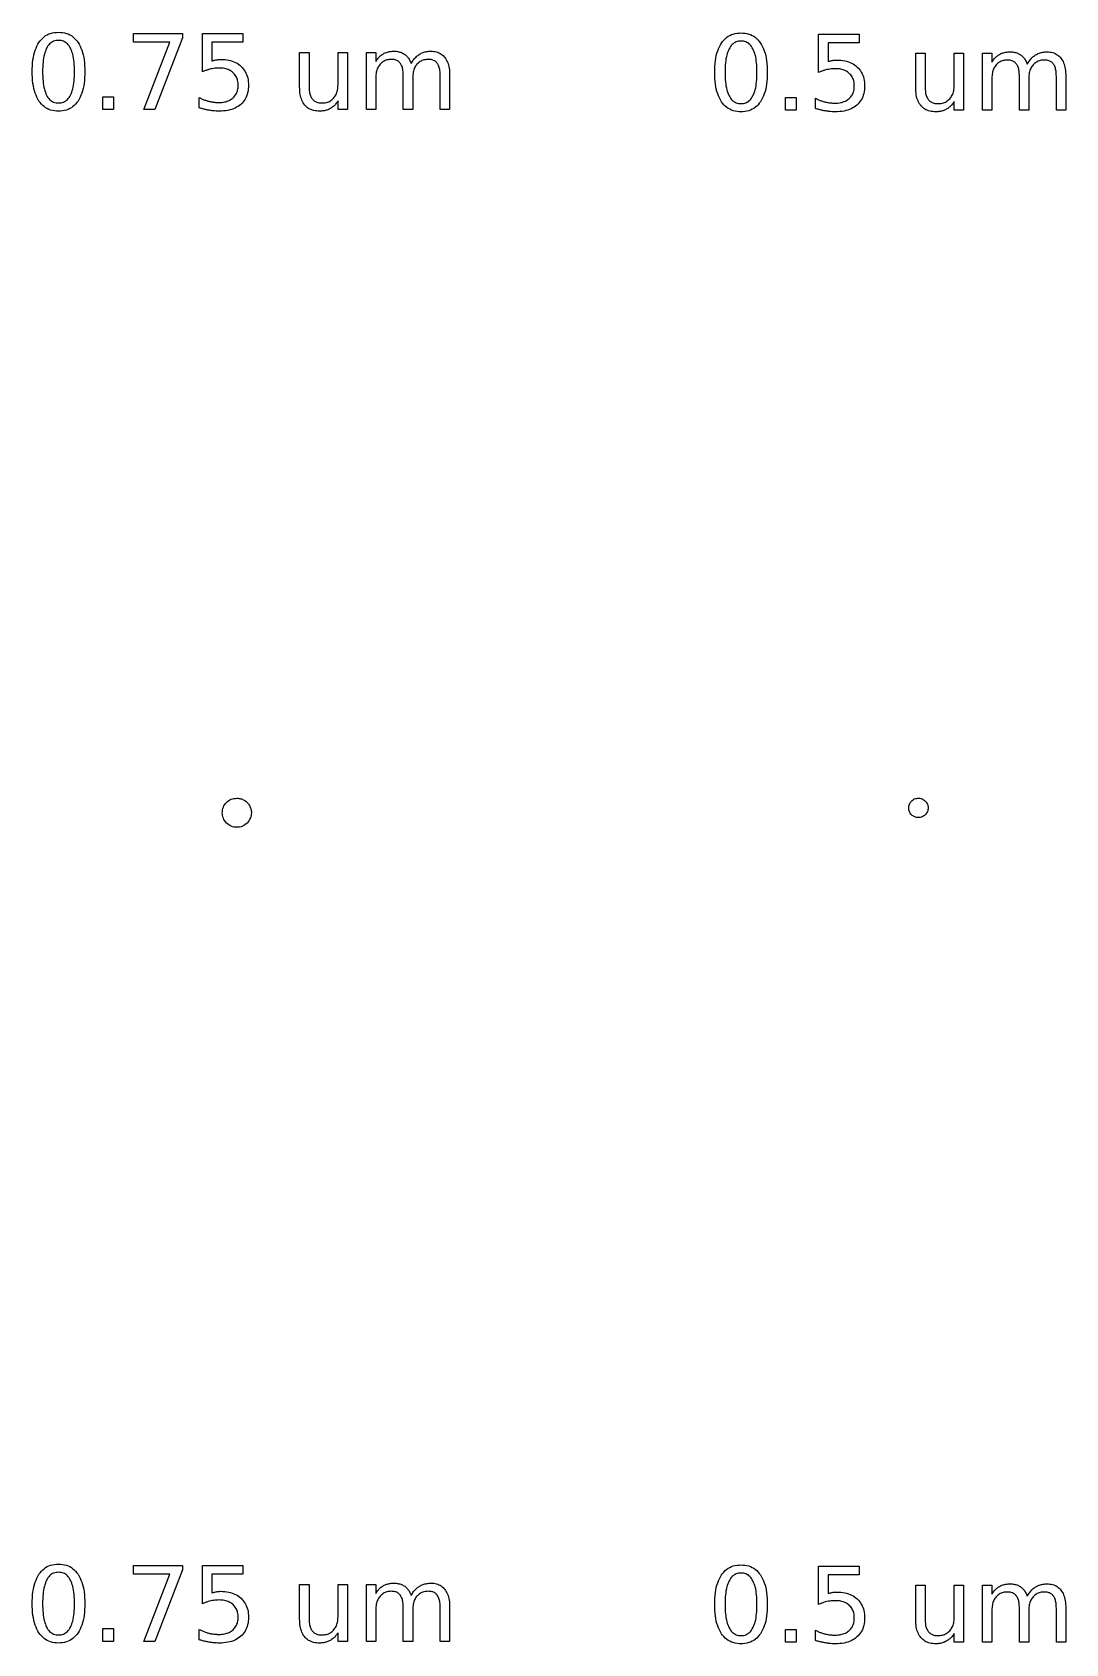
# Model space of a CAD drawing. Extents: x 1 to 50643, y 2 to 54380.
# Drawn here: x 49888 to 50643, y 25799 to 26976 of the extents above; entities that cross this region are included whole.
import ezdxf

# ---------------------------------------------------------------- set-up
doc = ezdxf.new("R2010")
doc.units = 0
doc.layers.add('Layer_1', color=7, linetype='CONTINUOUS')

msp = doc.modelspace()

# ---------------------------------------------------------------- linework, layer by layer
at = {"layer": 'Layer_1', "color": 7}
for points in [[(49907.695641, 26976.478723)], [(49907.695641, 26970.526343)], [(49962.421817, 26975.474421), (49998.13704, 26975.474421), (49998.13704, 26972.274693), (49977.972814, 26919.929766), (49970.122897, 26919.929766), (49989.09662, 26969.149748), (49962.421817, 26969.149748)], [(50406.16816, 26975.996833)], [(50406.16816, 26970.044454)], [(49940.099772, 26929.379385), (49947.949689, 26929.379385), (49947.949689, 26919.929766), (49940.099772, 26919.929766)], [(50438.572291, 26928.897495), (50446.422208, 26928.897495), (50446.422208, 26919.447876), (50438.572291, 26919.447876)], [(50037.931163, 26417.027639)], [(50535.739525, 26417.02761)], [(49907.695641, 25857.558863)], [(49907.695641, 25851.606483)], [(49962.421817, 25856.554561), (49998.13704, 25856.554561), (49998.13704, 25853.354833), (49977.972814, 25801.009906), (49970.122897, 25801.009906), (49989.09662, 25850.229888), (49962.421817, 25850.229888)], [(50406.16816, 25857.048627)], [(50406.16816, 25851.096247)], [(49940.099772, 25810.459525), (49947.949689, 25810.459525), (49947.949689, 25801.009906), (49940.099772, 25801.009906)], [(50438.572291, 25809.949289), (50446.422208, 25809.949289), (50446.422208, 25800.49967), (50438.572291, 25800.49967)]]:
    msp.add_lwpolyline(points, close=True, dxfattribs=at)
for points in [[(50012.869585, 26975.474421), (50042.371849, 26975.474421), (50042.371849, 26969.149748), (50019.752213, 26969.149748), (50019.752213, 26955.533355)], [(50012.869585, 26947.569131), (50012.869585, 26975.474421)], [(50462.866115, 26974.992531), (50492.36838, 26974.992531), (50492.36838, 26968.667858), (50469.748743, 26968.667858), (50469.748743, 26955.051465)], [(50462.866115, 26947.087242), (50462.866115, 26974.992531)], [(50083.816427, 26936.373593), (50083.816427, 26961.597504), (50090.661853, 26961.597504), (50090.661853, 26936.633848)], [(50111.867826, 26937.973187), (50111.867826, 26961.597504), (50118.713252, 26961.597504), (50118.713252, 26919.929766), (50111.867826, 26919.929766), (50111.867826, 26926.328682)], [(50139.435352, 26943.4793), (50139.435352, 26919.929766), (50132.552724, 26919.929766), (50132.552724, 26961.597504), (50139.435352, 26961.597504), (50139.435352, 26955.124075)], [(50533.812958, 26935.891703), (50533.812958, 26961.115614), (50540.658356, 26961.115614), (50540.658356, 26936.151958)], [(50561.86433, 26937.491297), (50561.86433, 26961.115614), (50568.709729, 26961.115614), (50568.709729, 26919.447876), (50561.86433, 26919.447876), (50561.86433, 26925.846792)], [(50589.431882, 26942.99741), (50589.431882, 26919.447876), (50582.549254, 26919.447876), (50582.549254, 26961.115614), (50589.431882, 26961.115614), (50589.431882, 26954.642185)], [(50166.407855, 26943.4793), (50166.407855, 26919.929766), (50159.525227, 26919.929766), (50159.525227, 26944.855896)], [(50165.2545, 26953.598994), (50165.254608, 26953.598724)], [(50193.380358, 26945.079164), (50193.380358, 26919.929766), (50186.49773, 26919.929766), (50186.49773, 26944.855896)], [(50616.404386, 26942.99741), (50616.404386, 26919.447876), (50609.521758, 26919.447876), (50609.521758, 26944.374006)], [(50615.251031, 26953.117104), (50615.251139, 26953.116834)], [(50643.376889, 26944.597274), (50643.376889, 26919.447876), (50636.494261, 26919.447876), (50636.494261, 26944.374006)], [(50083.816481, 26936.374403), (50083.816427, 26936.373593)], [(50533.812985, 26935.892513), (50533.812958, 26935.891703)], [(50010.525781, 26921.230769), (50010.525781, 26928.783013)], [(50460.522285, 26920.748879), (50460.522285, 26928.301123)], [(50012.869585, 25856.554561), (50042.371849, 25856.554561), (50042.371849, 25850.229888), (50019.752213, 25850.229888), (50019.752213, 25836.613495)], [(50012.869585, 25828.649271), (50012.869585, 25856.554561)], [(50462.866115, 25856.044325), (50492.36838, 25856.044325), (50492.36838, 25849.719651), (50469.748743, 25849.719651), (50469.748743, 25836.103259)], [(50462.866115, 25828.139035), (50462.866115, 25856.044325)], [(50083.816427, 25817.453733), (50083.816427, 25842.677644), (50090.661853, 25842.677644), (50090.661853, 25817.713988)], [(50111.867826, 25819.053327), (50111.867826, 25842.677644), (50118.713252, 25842.677644), (50118.713252, 25801.009906), (50111.867826, 25801.009906), (50111.867826, 25807.408822)], [(50139.435352, 25824.55944), (50139.435352, 25801.009906), (50132.552724, 25801.009906), (50132.552724, 25842.677644), (50139.435352, 25842.677644), (50139.435352, 25836.204215)], [(50533.812958, 25816.943497), (50533.812958, 25842.167408), (50540.658356, 25842.167408), (50540.658356, 25817.203751)], [(50561.86433, 25818.543091), (50561.86433, 25842.167408), (50568.709729, 25842.167408), (50568.709729, 25800.49967), (50561.86433, 25800.49967), (50561.86433, 25806.898586)], [(50589.431882, 25824.049204), (50589.431882, 25800.49967), (50582.549254, 25800.49967), (50582.549254, 25842.167408), (50589.431882, 25842.167408), (50589.431882, 25835.693979)], [(50166.407855, 25824.55944), (50166.407855, 25801.009906), (50159.525227, 25801.009906), (50159.525227, 25825.936036)], [(50165.2545, 25834.679134), (50165.254608, 25834.678864)], [(50193.380358, 25826.159304), (50193.380358, 25801.009906), (50186.49773, 25801.009906), (50186.49773, 25825.936036)], [(50616.404386, 25824.049204), (50616.404386, 25800.49967), (50609.521758, 25800.49967), (50609.521758, 25825.4258)], [(50615.251031, 25834.168897), (50615.251139, 25834.168627)], [(50643.376889, 25825.649068), (50643.376889, 25800.49967), (50636.494261, 25800.49967), (50636.494261, 25825.4258)], [(50083.816481, 25817.454543), (50083.816427, 25817.453733)], [(50533.812985, 25816.944307), (50533.812958, 25816.943497)], [(50010.525781, 25802.310909), (50010.525781, 25809.863153)], [(50460.522285, 25801.800673), (50460.522285, 25809.352917)]]:
    msp.add_lwpolyline(points, dxfattribs=at)
for points, knots in [([(49893.409552, 26926.216913), (49892.40829, 26928.072154), (49890.241157, 26932.087641), (49888.809488, 26939.456887), (49888.330613, 26947.651663), (49888.809232, 26955.845948), (49890.237743, 26963.217271), (49892.408087, 26967.225645), (49893.409552, 26969.075235)], [0, 0, 0, 0, 6.29355, 13.62177, 22.253684, 30.902123, 38.230343, 44.508976, 44.508976, 44.508976, 44.508976]), ([(49893.409552, 26969.075235), (49894.577708, 26970.546865), (49896.86657, 26973.43035), (49902.02214, 26976.067601), (49905.756207, 26976.338185), (49907.695641, 26976.478723)], [0, 0, 0, 0, 5.59058, 10.954077, 16.75033, 16.75033, 16.75033, 16.75033]), ([(49907.695641, 26970.526343), (49906.48346, 26970.414524), (49904.100492, 26970.194702), (49900.91623, 26968.047494), (49899.632163, 26965.921629), (49898.95284, 26964.796962)], [0, 0, 0, 0, 3.607472, 7.09176, 11.005739, 11.005739, 11.005739, 11.005739]), ([(49907.695641, 26976.478723), (49909.633744, 26976.338499), (49913.362833, 26976.068694), (49918.508751, 26973.431281), (49920.783719, 26970.546966), (49921.944528, 26969.075235)], [0, 0, 0, 0, 5.792161, 11.144651, 16.721253, 16.721253, 16.721253, 16.721253]), ([(49916.438442, 26964.796962), (49915.765379, 26965.922131), (49914.491671, 26968.051406), (49911.301841, 26970.197403), (49908.913328, 26970.415272), (49907.695641, 26970.526343)], [0, 0, 0, 0, 3.90438, 7.388668, 11.012416, 11.012416, 11.012416, 11.012416]), ([(49921.944528, 26969.075235), (49922.953489, 26967.226149), (49925.138837, 26963.221143), (49926.579858, 26955.847039), (49927.061829, 26947.651663), (49926.579596, 26939.455794), (49925.135409, 26932.08379), (49922.953285, 26928.071652), (49921.944528, 26926.216913)], [0, 0, 0, 0, 6.287641, 13.618641, 22.267342, 30.899518, 38.230518, 44.533055, 44.533055, 44.533055, 44.533055]), ([(50391.882071, 26925.735023), (50390.880809, 26927.590264), (50388.713675, 26931.605751), (50387.282007, 26938.974998), (50386.803132, 26947.169773), (50387.281751, 26955.364058), (50388.710262, 26962.735381), (50390.880606, 26966.743755), (50391.882071, 26968.593345)], [0, 0, 0, 0, 6.29355, 13.62177, 22.253684, 30.902123, 38.230343, 44.508976, 44.508976, 44.508976, 44.508976]), ([(50391.882071, 26968.593345), (50393.050227, 26970.064975), (50395.339089, 26972.94846), (50400.494659, 26975.585711), (50404.228726, 26975.856295), (50406.16816, 26975.996833)], [0, 0, 0, 0, 5.59058, 10.954077, 16.75033, 16.75033, 16.75033, 16.75033]), ([(50406.16816, 26970.044454), (50404.955979, 26969.932634), (50402.57301, 26969.712813), (50399.388749, 26967.565604), (50398.104682, 26965.439739), (50397.425359, 26964.315072)], [0, 0, 0, 0, 3.607472, 7.09176, 11.005739, 11.005739, 11.005739, 11.005739]), ([(50406.16816, 26975.996833), (50408.106263, 26975.856609), (50411.835352, 26975.586804), (50416.981269, 26972.949392), (50419.256238, 26970.065076), (50420.417047, 26968.593345)], [0, 0, 0, 0, 5.792161, 11.144651, 16.721253, 16.721253, 16.721253, 16.721253]), ([(50414.910961, 26964.315072), (50414.237898, 26965.440241), (50412.96419, 26967.569516), (50409.774359, 26969.715514), (50407.385847, 26969.933382), (50406.16816, 26970.044454)], [0, 0, 0, 0, 3.90438, 7.388668, 11.012416, 11.012416, 11.012416, 11.012416]), ([(50420.417047, 26968.593345), (50421.426008, 26966.744259), (50423.611356, 26962.739253), (50425.052377, 26955.365149), (50425.534348, 26947.169774), (50425.052115, 26938.973904), (50423.607928, 26931.6019), (50421.425803, 26927.589762), (50420.417047, 26925.735023)], [0, 0, 0, 0, 6.287641, 13.618641, 22.267342, 30.899518, 38.230518, 44.533055, 44.533055, 44.533055, 44.533055]), ([(49898.95284, 26964.796962), (49898.358721, 26963.334732), (49897.034667, 26960.076012), (49896.237147, 26954.242829), (49895.949156, 26947.651697), (49896.237171, 26941.060228), (49897.037528, 26935.228486), (49898.358861, 26931.963269), (49898.95284, 26930.495456)], [0, 0, 0, 0, 4.719382, 10.517598, 17.52346, 24.51263, 30.310758, 35.045678, 35.045678, 35.045678, 35.045678]), ([(49916.438442, 26930.495456), (49917.039986, 26931.962865), (49918.377313, 26935.225148), (49919.189077, 26941.059502), (49919.480534, 26947.651698), (49919.189106, 26954.243549), (49918.380201, 26960.079375), (49917.040129, 26963.335137), (49916.438442, 26964.796962)], [0, 0, 0, 0, 4.741997, 10.542206, 17.531568, 24.537621, 30.337919, 35.064401, 35.064401, 35.064401, 35.064401]), ([(50019.752213, 26955.533355), (50020.114723, 26955.650556), (50020.834056, 26955.883119), (50021.927542, 26956.157225), (50022.661472, 26956.286934), (50023.026102, 26956.351375)], [0, 0, 0, 0, 1.142777, 2.267623, 3.378248, 3.378248, 3.378248, 3.378248]), ([(50023.026102, 26956.351375), (50023.389234, 26956.410862), (50024.112904, 26956.52941), (50025.206873, 26956.626723), (50027.86815, 26956.69567), (50031.914494, 26956.33268), (50037.013564, 26954.641931), (50041.172038, 26951.746308), (50044.287072, 26947.852238), (50046.128794, 26943.041112), (50046.644664, 26937.700433), (50046.112326, 26932.362151), (50044.283588, 26927.414896), (50042.00697, 26924.992732), (50040.883727, 26923.797679)], [0, 0, 0, 0, 1.103656, 2.199433, 3.29127, 9.089658, 14.286084, 19.22862, 24.080149, 29.024392, 34.460739, 40.030452, 45.039162, 49.917021, 49.917021, 49.917021, 49.917021]), ([(50139.435352, 26955.124075), (50139.964907, 26955.921223), (50140.985491, 26957.457522), (50142.891677, 26959.372231), (50145.011575, 26960.85378), (50147.389854, 26961.88147), (50150.023015, 26962.480127), (50152.833467, 26962.672705), (50155.645601, 26962.446762), (50158.299315, 26961.703031), (50159.793848, 26960.759988), (50160.529664, 26960.295691)], [0, 0, 0, 0, 2.865467, 5.522456, 8.050769, 10.581136, 13.243204, 16.115017, 18.999335, 21.678935, 24.27766, 24.27766, 24.27766, 24.27766]), ([(50157.404584, 26953.747479), (50156.88367, 26954.331477), (50155.827009, 26955.516101), (50153.465209, 26956.47678), (50150.668017, 26956.755277), (50147.655817, 26956.416308), (50144.701236, 26955.223378), (50143.250358, 26953.794198), (50142.523229, 26953.077944)], [0, 0, 0, 0, 2.321249, 4.708593, 7.42296, 10.704416, 13.726629, 16.762952, 16.762952, 16.762952, 16.762952]), ([(50160.529664, 26960.295691), (50161.206849, 26959.73395), (50162.587336, 26958.588804), (50164.182846, 26956.274896), (50164.888182, 26954.513684), (50165.2545, 26953.598994)], [0, 0, 0, 0, 2.630463, 5.362369, 8.314268, 8.314268, 8.314268, 8.314268]), ([(50165.254608, 26953.598724), (50165.832008, 26954.555641), (50166.936563, 26956.386207), (50169.014221, 26958.694738), (50171.32509, 26960.481726), (50173.913032, 26961.726569), (50176.768824, 26962.454891), (50180.117233, 26962.70836), (50183.730715, 26962.315601), (50187.325269, 26960.772474), (50189.004308, 26958.943122), (50189.846052, 26958.026022)], [0, 0, 0, 0, 3.346896, 6.402553, 9.257308, 12.058236, 14.954818, 18.048196, 22.089992, 25.769334, 29.468226, 29.468226, 29.468226, 29.468226]), ([(50186.49773, 26944.855896), (50186.461497, 26946.076643), (50186.39508, 26948.314339), (50185.713649, 26951.351107), (50184.541886, 26953.759061), (50182.782994, 26955.490777), (50180.486197, 26956.482671), (50177.686088, 26956.751307), (50174.662432, 26956.427401), (50171.719362, 26955.221416), (50169.353617, 26953.181947), (50167.617585, 26950.467994), (50166.570339, 26947.143804), (50166.464115, 26944.748137), (50166.407855, 26943.4793)], [0, 0, 0, 0, 3.657612, 6.704603, 9.268965, 11.584273, 13.948965, 16.622292, 19.944293, 22.984484, 26.013613, 29.163319, 32.536177, 36.334097, 36.334097, 36.334097, 36.334097]), ([(50189.846052, 26958.026022), (50190.56271, 26956.903223), (50192.08598, 26954.516694), (50193.185088, 26950.026593), (50193.312127, 26946.807888), (50193.380358, 26945.079164)], [0, 0, 0, 0, 3.974643, 8.448175, 13.638508, 13.638508, 13.638508, 13.638508]), ([(50397.425359, 26964.315072), (50396.831239, 26962.852842), (50395.507186, 26959.594122), (50394.709666, 26953.760939), (50394.421675, 26947.169807), (50394.70969, 26940.578338), (50395.510047, 26934.746596), (50396.83138, 26931.481379), (50397.425359, 26930.013566)], [0, 0, 0, 0, 4.719382, 10.517598, 17.52346, 24.51263, 30.310758, 35.045678, 35.045678, 35.045678, 35.045678]), ([(50414.910961, 26930.013566), (50415.512505, 26931.480976), (50416.849832, 26934.743258), (50417.661596, 26940.577612), (50417.953053, 26947.169808), (50417.661625, 26953.761659), (50416.85272, 26959.597485), (50415.512648, 26962.853248), (50414.910961, 26964.315072)], [0, 0, 0, 0, 4.741997, 10.542206, 17.531568, 24.537621, 30.337919, 35.064401, 35.064401, 35.064401, 35.064401]), ([(50469.748743, 26955.051465), (50470.111254, 26955.168666), (50470.830587, 26955.401229), (50471.924073, 26955.675335), (50472.658003, 26955.805044), (50473.022633, 26955.869485)], [0, 0, 0, 0, 1.142777, 2.267623, 3.378248, 3.378248, 3.378248, 3.378248]), ([(50473.022633, 26955.869485), (50473.385765, 26955.928972), (50474.109435, 26956.04752), (50475.203404, 26956.144833), (50477.864677, 26956.21378), (50481.911017, 26955.85079), (50487.010084, 26954.160037), (50491.168568, 26951.264427), (50494.283587, 26947.370344), (50496.1253, 26942.559221), (50496.641167, 26937.218543), (50496.108832, 26931.880263), (50494.280104, 26926.933009), (50492.003496, 26924.510843), (50490.880258, 26923.315789)], [0, 0, 0, 0, 1.103656, 2.199433, 3.29127, 9.089646, 14.286072, 19.228617, 24.080138, 29.024377, 34.460724, 40.030437, 45.039143, 49.916992, 49.916992, 49.916992, 49.916992]), ([(50589.431882, 26954.642185), (50589.961438, 26955.439333), (50590.982022, 26956.975632), (50592.888208, 26958.890341), (50595.008106, 26960.371889), (50597.38638, 26961.399579), (50600.019532, 26961.998237), (50602.82998, 26962.190815), (50605.642118, 26961.964872), (50608.295841, 26961.221142), (50609.790377, 26960.278098), (50610.526195, 26959.813801)], [0, 0, 0, 0, 2.865467, 5.522456, 8.050769, 10.581133, 13.243192, 16.114991, 18.999323, 21.678932, 24.27766, 24.27766, 24.27766, 24.27766]), ([(50607.401115, 26953.265589), (50606.8802, 26953.849587), (50605.823536, 26955.034214), (50603.461725, 26955.994891), (50600.664531, 26956.273387), (50597.652333, 26955.934418), (50594.697763, 26954.741486), (50593.246888, 26953.312308), (50592.51976, 26952.596055)], [0, 0, 0, 0, 2.321251, 4.708604, 7.422985, 10.704427, 13.726631, 16.762952, 16.762952, 16.762952, 16.762952]), ([(50610.526195, 26959.813801), (50611.203376, 26959.252059), (50612.583855, 26958.106911), (50614.179364, 26955.793004), (50614.884709, 26954.031793), (50615.251031, 26953.117104)], [0, 0, 0, 0, 2.630454, 5.36236, 8.314264, 8.314264, 8.314264, 8.314264]), ([(50615.251139, 26953.116834), (50615.828494, 26954.073754), (50616.932972, 26955.904341), (50619.010642, 26958.21289), (50621.321605, 26959.999796), (50623.909544, 26961.244687), (50626.765334, 26961.973), (50630.113742, 26962.226471), (50633.727227, 26961.833712), (50637.321784, 26960.290587), (50639.000816, 26958.461232), (50639.842556, 26957.544132)], [0, 0, 0, 0, 3.346831, 6.402488, 9.257338, 12.058253, 14.954825, 18.048201, 22.090009, 25.769351, 29.468234, 29.468234, 29.468234, 29.468234]), ([(50636.494261, 26944.374006), (50636.458028, 26945.594753), (50636.391611, 26947.83245), (50635.710179, 26950.869217), (50634.538417, 26953.277172), (50632.779521, 26955.008889), (50630.482713, 26956.000782), (50627.682602, 26956.269417), (50624.658949, 26955.945511), (50621.715889, 26954.739524), (50619.350147, 26952.700056), (50617.614116, 26949.986104), (50616.56687, 26946.661914), (50616.460646, 26944.266248), (50616.404386, 26942.99741)], [0, 0, 0, 0, 3.657612, 6.704603, 9.268965, 11.584276, 13.948975, 16.622318, 19.944304, 22.984487, 26.013613, 29.163318, 32.536177, 36.334097, 36.334097, 36.334097, 36.334097]), ([(50639.842556, 26957.544132), (50640.559219, 26956.421334), (50642.0825, 26954.034807), (50643.181617, 26949.544704), (50643.308658, 26946.325998), (50643.376889, 26944.597274)], [0, 0, 0, 0, 3.97465, 8.448185, 13.638518, 13.638518, 13.638518, 13.638518]), ([(50010.525781, 26928.783013), (50011.271872, 26928.398984), (50012.752779, 26927.636729), (50015.072605, 26926.73681), (50017.442761, 26926.03015), (50019.885724, 26925.532298), (50022.412297, 26925.238781), (50025.463295, 26925.114003), (50028.875457, 26925.375236), (50032.396619, 26926.501494), (50035.273809, 26928.416001), (50037.435488, 26931.003924), (50038.71627, 26934.215144), (50039.070886, 26937.748252), (50038.716268, 26941.281314), (50037.435467, 26944.492491), (50035.273809, 26947.080172), (50032.396583, 26948.995456), (50028.875614, 26950.118492), (50025.663425, 26950.375607), (50022.983996, 26950.270941), (50020.967673, 26950.054843), (50019.638889, 26949.787644), (50018.970936, 26949.653328)], [0, 0, 0, 0, 2.515932, 4.993842, 7.451539, 9.928283, 12.463268, 15.073526, 19.084373, 22.664773, 26.040019, 29.316739, 32.626046, 36.25072, 39.875245, 43.184468, 46.461165, 49.836412, 53.416811, 57.427659, 59.438018, 61.459358, 63.502485, 63.502485, 63.502485, 63.502485]), ([(50018.970936, 26949.653328), (50018.301361, 26949.486442), (50016.936439, 26949.146245), (50014.898118, 26948.444305), (50013.554903, 26947.8648), (50012.869585, 26947.569131)], [0, 0, 0, 0, 2.069507, 4.218676, 6.457431, 6.457431, 6.457431, 6.457431]), ([(50142.523229, 26953.077944), (50141.900571, 26952.226707), (50140.612744, 26950.466116), (50139.608316, 26947.117728), (50139.495205, 26944.73836), (50139.435352, 26943.4793)], [0, 0, 0, 0, 3.146235, 6.507269, 10.284576, 10.284576, 10.284576, 10.284576]), ([(50159.525227, 26944.855896), (50159.484227, 26946.078746), (50159.409225, 26948.315715), (50158.785908, 26951.392155), (50157.836916, 26953.010301), (50157.404584, 26953.747479)], [0, 0, 0, 0, 3.674136, 6.721127, 9.270793, 9.270793, 9.270793, 9.270793]), ([(50460.522285, 26928.301123), (50461.26838, 26927.917094), (50462.749292, 26927.154842), (50465.069117, 26926.254922), (50467.439273, 26925.548256), (50469.882242, 26925.05041), (50472.408823, 26924.756891), (50475.459821, 26924.632113), (50478.87198, 26924.893346), (50482.39314, 26926.019608), (50485.270339, 26927.934106), (50487.432018, 26930.522035), (50488.712801, 26933.733254), (50489.067417, 26937.266362), (50488.712799, 26940.799424), (50487.431998, 26944.010601), (50485.270339, 26946.598286), (50482.393103, 26948.513563), (50478.872137, 26949.636602), (50475.659952, 26949.893717), (50472.980527, 26949.789051), (50470.964204, 26949.572953), (50469.63542, 26949.305754), (50468.967467, 26949.171438)], [0, 0, 0, 0, 2.515942, 4.993853, 7.451538, 9.928297, 12.463291, 15.073552, 19.084387, 22.664786, 26.040043, 29.316763, 32.62607, 36.250744, 39.875269, 43.184492, 46.461189, 49.836446, 53.416845, 57.42768, 59.43804, 61.45938, 63.502507, 63.502507, 63.502507, 63.502507]), ([(50468.967467, 26949.171438), (50468.297892, 26949.004552), (50466.932969, 26948.664355), (50464.894649, 26947.962415), (50463.551434, 26947.38291), (50462.866115, 26947.087242)], [0, 0, 0, 0, 2.069507, 4.218676, 6.457431, 6.457431, 6.457431, 6.457431]), ([(50592.51976, 26952.596055), (50591.897102, 26951.744817), (50590.609275, 26949.984226), (50589.604847, 26946.635838), (50589.491736, 26944.256471), (50589.431882, 26942.99741)], [0, 0, 0, 0, 3.146235, 6.507269, 10.284576, 10.284576, 10.284576, 10.284576]), ([(50609.521758, 26944.374006), (50609.480758, 26945.596856), (50609.405755, 26947.833825), (50608.782439, 26950.910265), (50607.833447, 26952.528411), (50607.401115, 26953.265589)], [0, 0, 0, 0, 3.674136, 6.721127, 9.270793, 9.270793, 9.270793, 9.270793]), ([(50106.064094, 26920.673814), (50105.307869, 26920.306422), (50103.765783, 26919.55724), (50101.168098, 26918.976952), (50097.893242, 26918.755246), (50094.15733, 26919.11673), (50090.326947, 26920.619827), (50087.320761, 26923.238007), (50085.230008, 26926.840814), (50084.002673, 26931.332404), (50083.881672, 26934.609065), (50083.816481, 26936.374403)], [0, 0, 0, 0, 2.515219, 5.129008, 7.918347, 12.348616, 16.275096, 20.064312, 24.07324, 28.599235, 33.885937, 33.885937, 33.885937, 33.885937]), ([(50090.661853, 26936.633848), (50090.706211, 26935.426657), (50090.788027, 26933.200046), (50091.486991, 26930.115904), (50092.499495, 26928.493702), (50092.968508, 26927.742264)], [0, 0, 0, 0, 3.625967, 6.687936, 9.3303, 9.3303, 9.3303, 9.3303]), ([(50108.631139, 26928.337556), (50109.283238, 26929.187765), (50110.626778, 26930.939475), (50111.686963, 26934.310506), (50111.805283, 26936.706615), (50111.867826, 26937.973187)], [0, 0, 0, 0, 3.19546, 6.5837, 10.383001, 10.383001, 10.383001, 10.383001]), ([(50556.060598, 26920.191924), (50555.304372, 26919.824532), (50553.762282, 26919.075349), (50551.164588, 26918.495062), (50547.889728, 26918.273357), (50544.153814, 26918.634841), (50540.323436, 26920.137941), (50537.317236, 26922.756108), (50535.226502, 26926.358929), (50533.999175, 26930.850515), (50533.878175, 26934.127175), (50533.812985, 26935.892513)], [0, 0, 0, 0, 2.515222, 5.12902, 7.918373, 12.348631, 16.27511, 20.064335, 24.073256, 28.599248, 33.88595, 33.88595, 33.88595, 33.88595]), ([(50540.658356, 26936.151958), (50540.702714, 26934.944767), (50540.784531, 26932.718156), (50541.483495, 26929.634014), (50542.495999, 26928.011812), (50542.965011, 26927.260375)], [0, 0, 0, 0, 3.625967, 6.687936, 9.3303, 9.3303, 9.3303, 9.3303]), ([(50558.627616, 26927.855667), (50559.27972, 26928.705875), (50560.62327, 26930.457582), (50561.683466, 26933.828615), (50561.801786, 26936.224725), (50561.86433, 26937.491297)], [0, 0, 0, 0, 3.195469, 6.583711, 10.383012, 10.383012, 10.383012, 10.383012]), ([(49921.944528, 26926.216913), (49920.78304, 26924.747165), (49918.504878, 26921.864376), (49913.360094, 26919.317431), (49907.69424, 26918.607738), (49902.024886, 26919.318691), (49896.870433, 26921.865261), (49894.578383, 26924.747245), (49893.409552, 26926.216913)], [0, 0, 0, 0, 5.561354, 10.90813, 16.699704, 22.49537, 27.853165, 33.428535, 33.428535, 33.428535, 33.428535]), ([(49898.95284, 26930.495456), (49899.632771, 26929.37289), (49900.919415, 26927.248643), (49904.103742, 26925.180737), (49907.701081, 26924.6116), (49911.298594, 26925.178257), (49914.488459, 26927.244732), (49915.764763, 26929.372397), (49916.438442, 26930.495456)], [0, 0, 0, 0, 3.897165, 7.374661, 10.981405, 14.604429, 18.081925, 21.96945, 21.96945, 21.96945, 21.96945]), ([(50018.003647, 26919.446243), (50017.190538, 26919.592695), (50015.536635, 26919.890586), (50013.041478, 26920.489794), (50011.373896, 26920.980965), (50010.525781, 26921.230769)], [0, 0, 0, 0, 2.478238, 5.040855, 7.69306, 7.69306, 7.69306, 7.69306]), ([(50040.883727, 26923.797679), (50039.519405, 26922.795015), (50036.66765, 26920.69921), (50031.168074, 26919.160452), (50026.459601, 26918.787591), (50022.784218, 26918.896369), (50020.398792, 26919.089935), (50018.807243, 26919.326698), (50018.003647, 26919.446243)], [0, 0, 0, 0, 5.043738, 10.542604, 16.829258, 19.178134, 21.56744, 24.00418, 24.00418, 24.00418, 24.00418]), ([(50092.968508, 26927.742264), (50093.531894, 26927.150516), (50094.677302, 26925.947448), (50097.158362, 26924.980049), (50100.094828, 26924.696775), (50103.245301, 26925.032032), (50106.338898, 26926.194752), (50107.870958, 26927.626933), (50108.631139, 26928.337556)], [0, 0, 0, 0, 2.42579, 4.931814, 7.769833, 11.227324, 14.3707, 17.46644, 17.46644, 17.46644, 17.46644]), ([(50111.867826, 26926.328682), (50111.306291, 26925.539493), (50110.222384, 26924.016158), (50108.271736, 26922.081035), (50106.787517, 26921.134946), (50106.064094, 26920.673814)], [0, 0, 0, 0, 2.903556, 5.604602, 8.172962, 8.172962, 8.172962, 8.172962]), ([(50420.417047, 26925.735023), (50419.255559, 26924.265275), (50416.977397, 26921.382486), (50411.832613, 26918.835541), (50406.166759, 26918.125849), (50400.497405, 26918.836801), (50395.342952, 26921.383372), (50393.050902, 26924.265355), (50391.882071, 26925.735023)], [0, 0, 0, 0, 5.561354, 10.90813, 16.699704, 22.49537, 27.853165, 33.428535, 33.428535, 33.428535, 33.428535]), ([(50397.425359, 26930.013566), (50398.10529, 26928.891001), (50399.391934, 26926.766753), (50402.576261, 26924.698847), (50406.1736, 26924.129711), (50409.771112, 26924.696367), (50412.960978, 26926.762842), (50414.237281, 26928.890507), (50414.910961, 26930.013566)], [0, 0, 0, 0, 3.897165, 7.374661, 10.981405, 14.604429, 18.081925, 21.96945, 21.96945, 21.96945, 21.96945]), ([(50468.000178, 26918.964353), (50467.187064, 26919.110805), (50465.533152, 26919.408696), (50463.037987, 26920.007904), (50461.370401, 26920.499075), (50460.522285, 26920.748879)], [0, 0, 0, 0, 2.478253, 5.040878, 7.693087, 7.693087, 7.693087, 7.693087]), ([(50490.880258, 26923.315789), (50489.515936, 26922.313125), (50486.664181, 26920.21732), (50481.164605, 26918.678563), (50476.456132, 26918.305701), (50472.780749, 26918.414479), (50470.395323, 26918.608045), (50468.803774, 26918.844808), (50468.000178, 26918.964353)], [0, 0, 0, 0, 5.043738, 10.542604, 16.829258, 19.178134, 21.56744, 24.00418, 24.00418, 24.00418, 24.00418]), ([(50542.965011, 26927.260375), (50543.528398, 26926.668627), (50544.673806, 26925.465558), (50547.154866, 26924.498159), (50550.091327, 26924.214886), (50553.241792, 26924.550143), (50556.335379, 26925.712864), (50557.867435, 26927.145044), (50558.627616, 26927.855667)], [0, 0, 0, 0, 2.42579, 4.931814, 7.769833, 11.227309, 14.370677, 17.466415, 17.466415, 17.466415, 17.466415]), ([(50561.86433, 26925.846792), (50561.302794, 26925.057603), (50560.218888, 26923.534268), (50558.26824, 26921.599145), (50556.784021, 26920.653056), (50556.060598, 26920.191924)], [0, 0, 0, 0, 2.903556, 5.604602, 8.172962, 8.172962, 8.172962, 8.172962]), ([(50037.931163, 26417.027639), (50036.531374, 26416.866118), (50033.756724, 26416.545951), (50030.220844, 26414.089907), (50027.851618, 26410.578249), (50027.025858, 26406.395131), (50027.855495, 26402.226102), (50030.216616, 26398.68321), (50033.759054, 26396.322236), (50037.929895, 26395.492608), (50042.106274, 26396.318242), (50045.643151, 26398.687902), (50048.006288, 26402.222049), (50048.746514, 26405.935949), (50048.31621, 26409.180258), (50047.242598, 26411.773017), (50045.534466, 26414.003388), (50043.306881, 26415.700318), (50040.714082, 26416.81564), (50038.861369, 26416.956777), (50037.931163, 26417.027639)], [0, 0, 0, 0, 4.172428, 8.270547, 12.442953, 16.61535, 20.713447, 24.885853, 29.058272, 33.1564, 37.328828, 41.501247, 45.599354, 49.77175, 52.554374, 55.313974, 58.096606, 60.879244, 63.63886, 66.421506, 66.421506, 66.421506, 66.421506]), ([(50535.739525, 26417.02761), (50534.806331, 26416.919928), (50532.956564, 26416.706483), (50530.59931, 26415.069112), (50529.019828, 26412.727999), (50528.469321, 26409.939245), (50529.022412, 26407.159883), (50530.596492, 26404.797947), (50532.958117, 26403.223957), (50535.738679, 26402.67087), (50538.522933, 26403.221295), (50540.880851, 26404.801075), (50542.456274, 26407.157181), (50542.949758, 26409.633122), (50542.662889, 26411.796003), (50541.947148, 26413.524514), (50540.808393, 26415.011434), (50539.323337, 26416.142725), (50537.594804, 26416.886276), (50536.359662, 26416.980368), (50535.739525, 26417.02761)], [0, 0, 0, 0, 2.781619, 5.513701, 8.295312, 11.07692, 13.808994, 16.590605, 19.372221, 22.104306, 24.885925, 27.667541, 30.399619, 33.181226, 35.036316, 36.876054, 38.731147, 40.586241, 42.425986, 44.281083, 44.281083, 44.281083, 44.281083]), ([(49893.409552, 25807.297053), (49892.40829, 25809.152294), (49890.241157, 25813.167781), (49888.809488, 25820.537027), (49888.330613, 25828.731803), (49888.809232, 25836.926088), (49890.237743, 25844.297411), (49892.408087, 25848.305785), (49893.409552, 25850.155375)], [0, 0, 0, 0, 6.29355, 13.62177, 22.253684, 30.902123, 38.230343, 44.508976, 44.508976, 44.508976, 44.508976]), ([(49893.409552, 25850.155375), (49894.577708, 25851.627005), (49896.86657, 25854.51049), (49902.02214, 25857.147741), (49905.756207, 25857.418325), (49907.695641, 25857.558863)], [0, 0, 0, 0, 5.59058, 10.954077, 16.75033, 16.75033, 16.75033, 16.75033]), ([(49907.695641, 25851.606483), (49906.48346, 25851.494664), (49904.100492, 25851.274842), (49900.91623, 25849.127634), (49899.632163, 25847.001769), (49898.95284, 25845.877102)], [0, 0, 0, 0, 3.607472, 7.09176, 11.005739, 11.005739, 11.005739, 11.005739]), ([(49907.695641, 25857.558863), (49909.633744, 25857.418638), (49913.362833, 25857.148833), (49918.508751, 25854.511421), (49920.783719, 25851.627106), (49921.944528, 25850.155375)], [0, 0, 0, 0, 5.792161, 11.144651, 16.721253, 16.721253, 16.721253, 16.721253]), ([(49916.438442, 25845.877102), (49915.765379, 25847.002271), (49914.491671, 25849.131546), (49911.301841, 25851.277543), (49908.913328, 25851.495412), (49907.695641, 25851.606483)], [0, 0, 0, 0, 3.90438, 7.388668, 11.012416, 11.012416, 11.012416, 11.012416]), ([(49921.944528, 25850.155375), (49922.953489, 25848.306289), (49925.138837, 25844.301283), (49926.579858, 25836.927179), (49927.061829, 25828.731803), (49926.579596, 25820.535934), (49925.135409, 25813.16393), (49922.953285, 25809.151792), (49921.944528, 25807.297053)], [0, 0, 0, 0, 6.287641, 13.618641, 22.267342, 30.899518, 38.230518, 44.533055, 44.533055, 44.533055, 44.533055]), ([(50391.882071, 25806.786817), (50390.880809, 25808.642058), (50388.713675, 25812.657545), (50387.282007, 25820.026791), (50386.803132, 25828.221567), (50387.281751, 25836.415852), (50388.710262, 25843.787175), (50390.880606, 25847.795548), (50391.882071, 25849.645139)], [0, 0, 0, 0, 6.29355, 13.62177, 22.253684, 30.902123, 38.230343, 44.508976, 44.508976, 44.508976, 44.508976]), ([(50391.882071, 25849.645139), (50393.050227, 25851.116769), (50395.339089, 25854.000254), (50400.494659, 25856.637505), (50404.228726, 25856.908088), (50406.16816, 25857.048627)], [0, 0, 0, 0, 5.59058, 10.954077, 16.75033, 16.75033, 16.75033, 16.75033]), ([(50406.16816, 25851.096247), (50404.955979, 25850.984427), (50402.57301, 25850.764606), (50399.388749, 25848.617397), (50398.104682, 25846.491533), (50397.425359, 25845.366866)], [0, 0, 0, 0, 3.607472, 7.09176, 11.005739, 11.005739, 11.005739, 11.005739]), ([(50406.16816, 25857.048627), (50408.106263, 25856.908402), (50411.835352, 25856.638597), (50416.981269, 25854.001185), (50419.256238, 25851.116869), (50420.417047, 25849.645139)], [0, 0, 0, 0, 5.792161, 11.144651, 16.721253, 16.721253, 16.721253, 16.721253]), ([(50414.910961, 25845.366866), (50414.237898, 25846.492034), (50412.96419, 25848.62131), (50409.774359, 25850.767307), (50407.385847, 25850.985176), (50406.16816, 25851.096247)], [0, 0, 0, 0, 3.90438, 7.388668, 11.012416, 11.012416, 11.012416, 11.012416]), ([(50420.417047, 25849.645139), (50421.426008, 25847.796053), (50423.611356, 25843.791047), (50425.052377, 25836.416942), (50425.534348, 25828.221567), (50425.052115, 25820.025698), (50423.607928, 25812.653694), (50421.425803, 25808.641555), (50420.417047, 25806.786817)], [0, 0, 0, 0, 6.287641, 13.618641, 22.267342, 30.899518, 38.230518, 44.533055, 44.533055, 44.533055, 44.533055]), ([(49898.95284, 25845.877102), (49898.358721, 25844.414872), (49897.034667, 25841.156152), (49896.237147, 25835.322969), (49895.949156, 25828.731837), (49896.237171, 25822.140368), (49897.037528, 25816.308626), (49898.358861, 25813.043409), (49898.95284, 25811.575596)], [0, 0, 0, 0, 4.719382, 10.517598, 17.52346, 24.51263, 30.310758, 35.045678, 35.045678, 35.045678, 35.045678]), ([(49916.438442, 25811.575596), (49917.039986, 25813.043005), (49918.377313, 25816.305288), (49919.189077, 25822.139642), (49919.480534, 25828.731838), (49919.189106, 25835.323689), (49918.380201, 25841.159515), (49917.040129, 25844.415277), (49916.438442, 25845.877102)], [0, 0, 0, 0, 4.741997, 10.542206, 17.531568, 24.537621, 30.337919, 35.064401, 35.064401, 35.064401, 35.064401]), ([(50019.752213, 25836.613495), (50020.114723, 25836.730696), (50020.834056, 25836.963259), (50021.927542, 25837.237365), (50022.661472, 25837.367074), (50023.026102, 25837.431515)], [0, 0, 0, 0, 1.142777, 2.267623, 3.378248, 3.378248, 3.378248, 3.378248]), ([(50023.026102, 25837.431515), (50023.389234, 25837.491002), (50024.112904, 25837.60955), (50025.206873, 25837.706863), (50027.86815, 25837.77581), (50031.914494, 25837.41282), (50037.013564, 25835.722071), (50041.172038, 25832.826448), (50044.287072, 25828.932378), (50046.128794, 25824.121252), (50046.644664, 25818.780573), (50046.112326, 25813.442291), (50044.283588, 25808.495036), (50042.00697, 25806.072872), (50040.883727, 25804.877819)], [0, 0, 0, 0, 1.103656, 2.199433, 3.29127, 9.089658, 14.286084, 19.22862, 24.080149, 29.024392, 34.460739, 40.030452, 45.039162, 49.917021, 49.917021, 49.917021, 49.917021]), ([(50139.435352, 25836.204215), (50139.964907, 25837.001363), (50140.985491, 25838.537662), (50142.891677, 25840.452371), (50145.011575, 25841.93392), (50147.389854, 25842.96161), (50150.023015, 25843.560267), (50152.833467, 25843.752845), (50155.645601, 25843.526902), (50158.299315, 25842.783171), (50159.793848, 25841.840128), (50160.529664, 25841.375831)], [0, 0, 0, 0, 2.865467, 5.522456, 8.050769, 10.581136, 13.243204, 16.115017, 18.999335, 21.678935, 24.27766, 24.27766, 24.27766, 24.27766]), ([(50157.404584, 25834.827619), (50156.88367, 25835.411617), (50155.827009, 25836.596241), (50153.465209, 25837.55692), (50150.668017, 25837.835417), (50147.655817, 25837.496448), (50144.701236, 25836.303518), (50143.250358, 25834.874338), (50142.523229, 25834.158084)], [0, 0, 0, 0, 2.321249, 4.708593, 7.42296, 10.704416, 13.726629, 16.762952, 16.762952, 16.762952, 16.762952]), ([(50160.529664, 25841.375831), (50161.206849, 25840.81409), (50162.587336, 25839.668944), (50164.182846, 25837.355036), (50164.888182, 25835.593824), (50165.2545, 25834.679134)], [0, 0, 0, 0, 2.630463, 5.362369, 8.314268, 8.314268, 8.314268, 8.314268]), ([(50165.254608, 25834.678864), (50165.832008, 25835.635781), (50166.936563, 25837.466347), (50169.014221, 25839.774878), (50171.32509, 25841.561866), (50173.913032, 25842.806709), (50176.768824, 25843.535031), (50180.117233, 25843.7885), (50183.730715, 25843.395741), (50187.325269, 25841.852614), (50189.004308, 25840.023262), (50189.846052, 25839.106162)], [0, 0, 0, 0, 3.346896, 6.402553, 9.257308, 12.058236, 14.954818, 18.048196, 22.089992, 25.769334, 29.468226, 29.468226, 29.468226, 29.468226]), ([(50186.49773, 25825.936036), (50186.461497, 25827.156783), (50186.39508, 25829.394479), (50185.713649, 25832.431247), (50184.541886, 25834.839201), (50182.782994, 25836.570917), (50180.486197, 25837.562811), (50177.686088, 25837.831447), (50174.662432, 25837.507541), (50171.719362, 25836.301556), (50169.353617, 25834.262087), (50167.617585, 25831.548134), (50166.570339, 25828.223944), (50166.464115, 25825.828277), (50166.407855, 25824.55944)], [0, 0, 0, 0, 3.657612, 6.704603, 9.268965, 11.584273, 13.948965, 16.622292, 19.944293, 22.984484, 26.013613, 29.163319, 32.536177, 36.334097, 36.334097, 36.334097, 36.334097]), ([(50189.846052, 25839.106162), (50190.56271, 25837.983363), (50192.08598, 25835.596834), (50193.185088, 25831.106733), (50193.312127, 25827.888028), (50193.380358, 25826.159304)], [0, 0, 0, 0, 3.974643, 8.448175, 13.638508, 13.638508, 13.638508, 13.638508]), ([(50397.425359, 25845.366866), (50396.831239, 25843.904636), (50395.507186, 25840.645916), (50394.709666, 25834.812733), (50394.421675, 25828.221601), (50394.70969, 25821.630131), (50395.510047, 25815.79839), (50396.83138, 25812.533173), (50397.425359, 25811.06536)], [0, 0, 0, 0, 4.719382, 10.517598, 17.52346, 24.51263, 30.310758, 35.045678, 35.045678, 35.045678, 35.045678]), ([(50414.910961, 25811.06536), (50415.512505, 25812.532769), (50416.849832, 25815.795051), (50417.661596, 25821.629406), (50417.953053, 25828.221602), (50417.661625, 25834.813453), (50416.85272, 25840.649279), (50415.512648, 25843.905041), (50414.910961, 25845.366866)], [0, 0, 0, 0, 4.741997, 10.542206, 17.531568, 24.537621, 30.337919, 35.064401, 35.064401, 35.064401, 35.064401]), ([(50469.748743, 25836.103259), (50470.111254, 25836.22046), (50470.830587, 25836.453022), (50471.924073, 25836.727129), (50472.658003, 25836.856837), (50473.022633, 25836.921279)], [0, 0, 0, 0, 1.142777, 2.267623, 3.378248, 3.378248, 3.378248, 3.378248]), ([(50473.022633, 25836.921279), (50473.385765, 25836.980765), (50474.109435, 25837.099314), (50475.203404, 25837.196627), (50477.864677, 25837.265574), (50481.911017, 25836.902583), (50487.010084, 25835.211831), (50491.168568, 25832.31622), (50494.283587, 25828.422138), (50496.1253, 25823.611014), (50496.641167, 25818.270336), (50496.108832, 25812.932057), (50494.280104, 25807.984803), (50492.003496, 25805.562636), (50490.880258, 25804.367583)], [0, 0, 0, 0, 1.103656, 2.199433, 3.29127, 9.089646, 14.286072, 19.228617, 24.080138, 29.024377, 34.460724, 40.030437, 45.039143, 49.916992, 49.916992, 49.916992, 49.916992]), ([(50589.431882, 25835.693979), (50589.961438, 25836.491127), (50590.982022, 25838.027426), (50592.888208, 25839.942135), (50595.008106, 25841.423683), (50597.38638, 25842.451372), (50600.019532, 25843.05003), (50602.82998, 25843.242609), (50605.642118, 25843.016665), (50608.295841, 25842.272936), (50609.790377, 25841.329891), (50610.526195, 25840.865594)], [0, 0, 0, 0, 2.865467, 5.522456, 8.050769, 10.581133, 13.243192, 16.114991, 18.999323, 21.678932, 24.27766, 24.27766, 24.27766, 24.27766]), ([(50607.401115, 25834.317383), (50606.8802, 25834.901381), (50605.823536, 25836.086007), (50603.461725, 25837.046684), (50600.664531, 25837.32518), (50597.652333, 25836.986212), (50594.697763, 25835.79328), (50593.246888, 25834.364102), (50592.51976, 25833.647848)], [0, 0, 0, 0, 2.321251, 4.708604, 7.422985, 10.704427, 13.726631, 16.762952, 16.762952, 16.762952, 16.762952]), ([(50610.526195, 25840.865594), (50611.203376, 25840.303853), (50612.583855, 25839.158704), (50614.179364, 25836.844797), (50614.884709, 25835.083587), (50615.251031, 25834.168897)], [0, 0, 0, 0, 2.630454, 5.36236, 8.314264, 8.314264, 8.314264, 8.314264]), ([(50615.251139, 25834.168627), (50615.828494, 25835.125547), (50616.932972, 25836.956135), (50619.010642, 25839.264684), (50621.321605, 25841.05159), (50623.909544, 25842.296481), (50626.765334, 25843.024794), (50630.113742, 25843.278264), (50633.727227, 25842.885506), (50637.321784, 25841.342381), (50639.000816, 25839.513026), (50639.842556, 25838.595926)], [0, 0, 0, 0, 3.346831, 6.402488, 9.257338, 12.058253, 14.954825, 18.048201, 22.090009, 25.769351, 29.468234, 29.468234, 29.468234, 29.468234]), ([(50636.494261, 25825.4258), (50636.458028, 25826.646547), (50636.391611, 25828.884243), (50635.710179, 25831.92101), (50634.538417, 25834.328966), (50632.779521, 25836.060683), (50630.482713, 25837.052575), (50627.682602, 25837.321211), (50624.658949, 25836.997304), (50621.715889, 25835.791318), (50619.350147, 25833.75185), (50617.614116, 25831.037898), (50616.56687, 25827.713708), (50616.460646, 25825.318041), (50616.404386, 25824.049204)], [0, 0, 0, 0, 3.657612, 6.704603, 9.268965, 11.584276, 13.948975, 16.622318, 19.944304, 22.984487, 26.013613, 29.163318, 32.536177, 36.334097, 36.334097, 36.334097, 36.334097]), ([(50639.842556, 25838.595926), (50640.559219, 25837.473127), (50642.0825, 25835.086601), (50643.181617, 25830.596498), (50643.308658, 25827.377791), (50643.376889, 25825.649068)], [0, 0, 0, 0, 3.97465, 8.448185, 13.638518, 13.638518, 13.638518, 13.638518]), ([(50010.525781, 25809.863153), (50011.271872, 25809.479124), (50012.752779, 25808.716869), (50015.072605, 25807.81695), (50017.442761, 25807.11029), (50019.885724, 25806.612438), (50022.412297, 25806.318921), (50025.463295, 25806.194143), (50028.875457, 25806.455376), (50032.396619, 25807.581634), (50035.273809, 25809.49614), (50037.435488, 25812.084064), (50038.71627, 25815.295284), (50039.070886, 25818.828392), (50038.716268, 25822.361454), (50037.435467, 25825.572631), (50035.273809, 25828.160312), (50032.396583, 25830.075596), (50028.875614, 25831.198632), (50025.663425, 25831.455747), (50022.983996, 25831.351081), (50020.967673, 25831.134983), (50019.638889, 25830.867784), (50018.970936, 25830.733468)], [0, 0, 0, 0, 2.515932, 4.993842, 7.451539, 9.928283, 12.463268, 15.073526, 19.084373, 22.664773, 26.040019, 29.316739, 32.626046, 36.25072, 39.875245, 43.184468, 46.461165, 49.836412, 53.416811, 57.427659, 59.438018, 61.459358, 63.502485, 63.502485, 63.502485, 63.502485]), ([(50018.970936, 25830.733468), (50018.301361, 25830.566582), (50016.936439, 25830.226385), (50014.898118, 25829.524445), (50013.554903, 25828.94494), (50012.869585, 25828.649271)], [0, 0, 0, 0, 2.069507, 4.218676, 6.457431, 6.457431, 6.457431, 6.457431]), ([(50142.523229, 25834.158084), (50141.900571, 25833.306847), (50140.612744, 25831.546256), (50139.608316, 25828.197868), (50139.495205, 25825.8185), (50139.435352, 25824.55944)], [0, 0, 0, 0, 3.146235, 6.507269, 10.284576, 10.284576, 10.284576, 10.284576]), ([(50159.525227, 25825.936036), (50159.484227, 25827.158886), (50159.409225, 25829.395855), (50158.785908, 25832.472295), (50157.836916, 25834.090441), (50157.404584, 25834.827619)], [0, 0, 0, 0, 3.674136, 6.721127, 9.270793, 9.270793, 9.270793, 9.270793]), ([(50460.522285, 25809.352917), (50461.26838, 25808.968888), (50462.749292, 25808.206635), (50465.069117, 25807.306716), (50467.439273, 25806.60005), (50469.882242, 25806.102203), (50472.408823, 25805.808685), (50475.459821, 25805.683907), (50478.87198, 25805.94514), (50482.39314, 25807.071401), (50485.270339, 25808.9859), (50487.432018, 25811.573829), (50488.712801, 25814.785048), (50489.067417, 25818.318156), (50488.712799, 25821.851218), (50487.431998, 25825.062395), (50485.270339, 25827.65008), (50482.393103, 25829.565356), (50478.872137, 25830.688395), (50475.659952, 25830.94551), (50472.980527, 25830.840845), (50470.964204, 25830.624747), (50469.63542, 25830.357548), (50468.967467, 25830.223232)], [0, 0, 0, 0, 2.515942, 4.993853, 7.451538, 9.928297, 12.463291, 15.073552, 19.084387, 22.664786, 26.040043, 29.316763, 32.62607, 36.250744, 39.875269, 43.184492, 46.461189, 49.836446, 53.416845, 57.42768, 59.43804, 61.45938, 63.502507, 63.502507, 63.502507, 63.502507]), ([(50468.967467, 25830.223232), (50468.297892, 25830.056345), (50466.932969, 25829.716148), (50464.894649, 25829.014209), (50463.551434, 25828.434704), (50462.866115, 25828.139035)], [0, 0, 0, 0, 2.069507, 4.218676, 6.457431, 6.457431, 6.457431, 6.457431]), ([(50592.51976, 25833.647848), (50591.897102, 25832.796611), (50590.609275, 25831.03602), (50589.604847, 25827.687631), (50589.491736, 25825.308264), (50589.431882, 25824.049204)], [0, 0, 0, 0, 3.146235, 6.507269, 10.284576, 10.284576, 10.284576, 10.284576]), ([(50609.521758, 25825.4258), (50609.480758, 25826.64865), (50609.405755, 25828.885619), (50608.782439, 25831.962059), (50607.833447, 25833.580205), (50607.401115, 25834.317383)], [0, 0, 0, 0, 3.674136, 6.721127, 9.270793, 9.270793, 9.270793, 9.270793]), ([(50106.064094, 25801.753954), (50105.307869, 25801.386562), (50103.765783, 25800.63738), (50101.168098, 25800.057092), (50097.893242, 25799.835386), (50094.15733, 25800.19687), (50090.326947, 25801.699967), (50087.320761, 25804.318147), (50085.230008, 25807.920954), (50084.002673, 25812.412544), (50083.881672, 25815.689205), (50083.816481, 25817.454543)], [0, 0, 0, 0, 2.515219, 5.129008, 7.918347, 12.348616, 16.275096, 20.064312, 24.07324, 28.599235, 33.885937, 33.885937, 33.885937, 33.885937]), ([(50090.661853, 25817.713988), (50090.706211, 25816.506797), (50090.788027, 25814.280186), (50091.486991, 25811.196044), (50092.499495, 25809.573842), (50092.968508, 25808.822404)], [0, 0, 0, 0, 3.625967, 6.687936, 9.3303, 9.3303, 9.3303, 9.3303]), ([(50108.631139, 25809.417696), (50109.283238, 25810.267905), (50110.626778, 25812.019615), (50111.686963, 25815.390646), (50111.805283, 25817.786755), (50111.867826, 25819.053327)], [0, 0, 0, 0, 3.19546, 6.5837, 10.383001, 10.383001, 10.383001, 10.383001]), ([(50556.060598, 25801.243717), (50555.304372, 25800.876325), (50553.762282, 25800.127143), (50551.164588, 25799.546855), (50547.889728, 25799.32515), (50544.153814, 25799.686634), (50540.323436, 25801.189735), (50537.317236, 25803.807902), (50535.226502, 25807.410722), (50533.999175, 25811.902308), (50533.878175, 25815.178968), (50533.812985, 25816.944307)], [0, 0, 0, 0, 2.515222, 5.12902, 7.918373, 12.348631, 16.27511, 20.064335, 24.073256, 28.599248, 33.88595, 33.88595, 33.88595, 33.88595]), ([(50540.658356, 25817.203751), (50540.702714, 25815.99656), (50540.784531, 25813.76995), (50541.483495, 25810.685808), (50542.495999, 25809.063605), (50542.965011, 25808.312168)], [0, 0, 0, 0, 3.625967, 6.687936, 9.3303, 9.3303, 9.3303, 9.3303]), ([(50558.627616, 25808.90746), (50559.27972, 25809.757668), (50560.62327, 25811.509376), (50561.683466, 25814.880408), (50561.801786, 25817.276518), (50561.86433, 25818.543091)], [0, 0, 0, 0, 3.195469, 6.583711, 10.383012, 10.383012, 10.383012, 10.383012]), ([(49921.944528, 25807.297053), (49920.78304, 25805.827305), (49918.504878, 25802.944516), (49913.360094, 25800.397571), (49907.69424, 25799.687878), (49902.024886, 25800.398831), (49896.870433, 25802.945401), (49894.578383, 25805.827385), (49893.409552, 25807.297053)], [0, 0, 0, 0, 5.561354, 10.90813, 16.699704, 22.49537, 27.853165, 33.428535, 33.428535, 33.428535, 33.428535]), ([(49898.95284, 25811.575596), (49899.632771, 25810.45303), (49900.919415, 25808.328783), (49904.103742, 25806.260877), (49907.701081, 25805.69174), (49911.298594, 25806.258397), (49914.488459, 25808.324872), (49915.764763, 25810.452537), (49916.438442, 25811.575596)], [0, 0, 0, 0, 3.897165, 7.374661, 10.981405, 14.604429, 18.081925, 21.96945, 21.96945, 21.96945, 21.96945]), ([(50018.003647, 25800.526383), (50017.190538, 25800.672835), (50015.536635, 25800.970726), (50013.041478, 25801.569934), (50011.373896, 25802.061105), (50010.525781, 25802.310909)], [0, 0, 0, 0, 2.478238, 5.040855, 7.69306, 7.69306, 7.69306, 7.69306]), ([(50040.883727, 25804.877819), (50039.519405, 25803.875155), (50036.66765, 25801.77935), (50031.168074, 25800.240592), (50026.459601, 25799.867731), (50022.784218, 25799.976509), (50020.398792, 25800.170075), (50018.807243, 25800.406838), (50018.003647, 25800.526383)], [0, 0, 0, 0, 5.043738, 10.542604, 16.829258, 19.178134, 21.56744, 24.00418, 24.00418, 24.00418, 24.00418]), ([(50092.968508, 25808.822404), (50093.531894, 25808.230656), (50094.677302, 25807.027588), (50097.158362, 25806.060189), (50100.094828, 25805.776915), (50103.245301, 25806.112172), (50106.338898, 25807.274892), (50107.870958, 25808.707073), (50108.631139, 25809.417696)], [0, 0, 0, 0, 2.42579, 4.931814, 7.769833, 11.227324, 14.3707, 17.46644, 17.46644, 17.46644, 17.46644]), ([(50111.867826, 25807.408822), (50111.306291, 25806.619633), (50110.222384, 25805.096298), (50108.271736, 25803.161175), (50106.787517, 25802.215086), (50106.064094, 25801.753954)], [0, 0, 0, 0, 2.903556, 5.604602, 8.172962, 8.172962, 8.172962, 8.172962]), ([(50420.417047, 25806.786817), (50419.255559, 25805.317068), (50416.977397, 25802.434279), (50411.832613, 25799.887335), (50406.166759, 25799.177642), (50400.497405, 25799.888595), (50395.342952, 25802.435165), (50393.050902, 25805.317149), (50391.882071, 25806.786817)], [0, 0, 0, 0, 5.561354, 10.90813, 16.699704, 22.49537, 27.853165, 33.428535, 33.428535, 33.428535, 33.428535]), ([(50397.425359, 25811.06536), (50398.10529, 25809.942794), (50399.391934, 25807.818547), (50402.576261, 25805.75064), (50406.1736, 25805.181504), (50409.771112, 25805.74816), (50412.960978, 25807.814635), (50414.237281, 25809.942301), (50414.910961, 25811.06536)], [0, 0, 0, 0, 3.897165, 7.374661, 10.981405, 14.604429, 18.081925, 21.96945, 21.96945, 21.96945, 21.96945]), ([(50468.000178, 25800.016147), (50467.187064, 25800.162599), (50465.533152, 25800.460489), (50463.037987, 25801.059697), (50461.370401, 25801.550868), (50460.522285, 25801.800673)], [0, 0, 0, 0, 2.478253, 5.040878, 7.693087, 7.693087, 7.693087, 7.693087]), ([(50490.880258, 25804.367583), (50489.515936, 25803.364918), (50486.664181, 25801.269113), (50481.164605, 25799.730356), (50476.456132, 25799.357495), (50472.780749, 25799.466273), (50470.395323, 25799.659839), (50468.803774, 25799.896602), (50468.000178, 25800.016147)], [0, 0, 0, 0, 5.043738, 10.542604, 16.829258, 19.178134, 21.56744, 24.00418, 24.00418, 24.00418, 24.00418]), ([(50542.965011, 25808.312168), (50543.528398, 25807.72042), (50544.673806, 25806.517352), (50547.154866, 25805.549952), (50550.091327, 25805.266679), (50553.241792, 25805.601936), (50556.335379, 25806.764658), (50557.867435, 25808.196837), (50558.627616, 25808.90746)], [0, 0, 0, 0, 2.42579, 4.931814, 7.769833, 11.227309, 14.370677, 17.466415, 17.466415, 17.466415, 17.466415]), ([(50561.86433, 25806.898586), (50561.302794, 25806.109397), (50560.218888, 25804.586062), (50558.26824, 25802.650938), (50556.784021, 25801.70485), (50556.060598, 25801.243717)], [0, 0, 0, 0, 2.903556, 5.604602, 8.172962, 8.172962, 8.172962, 8.172962])]:
    msp.add_open_spline(points, degree=3, knots=knots, dxfattribs=at)

doc.saveas('drawing.dxf')
